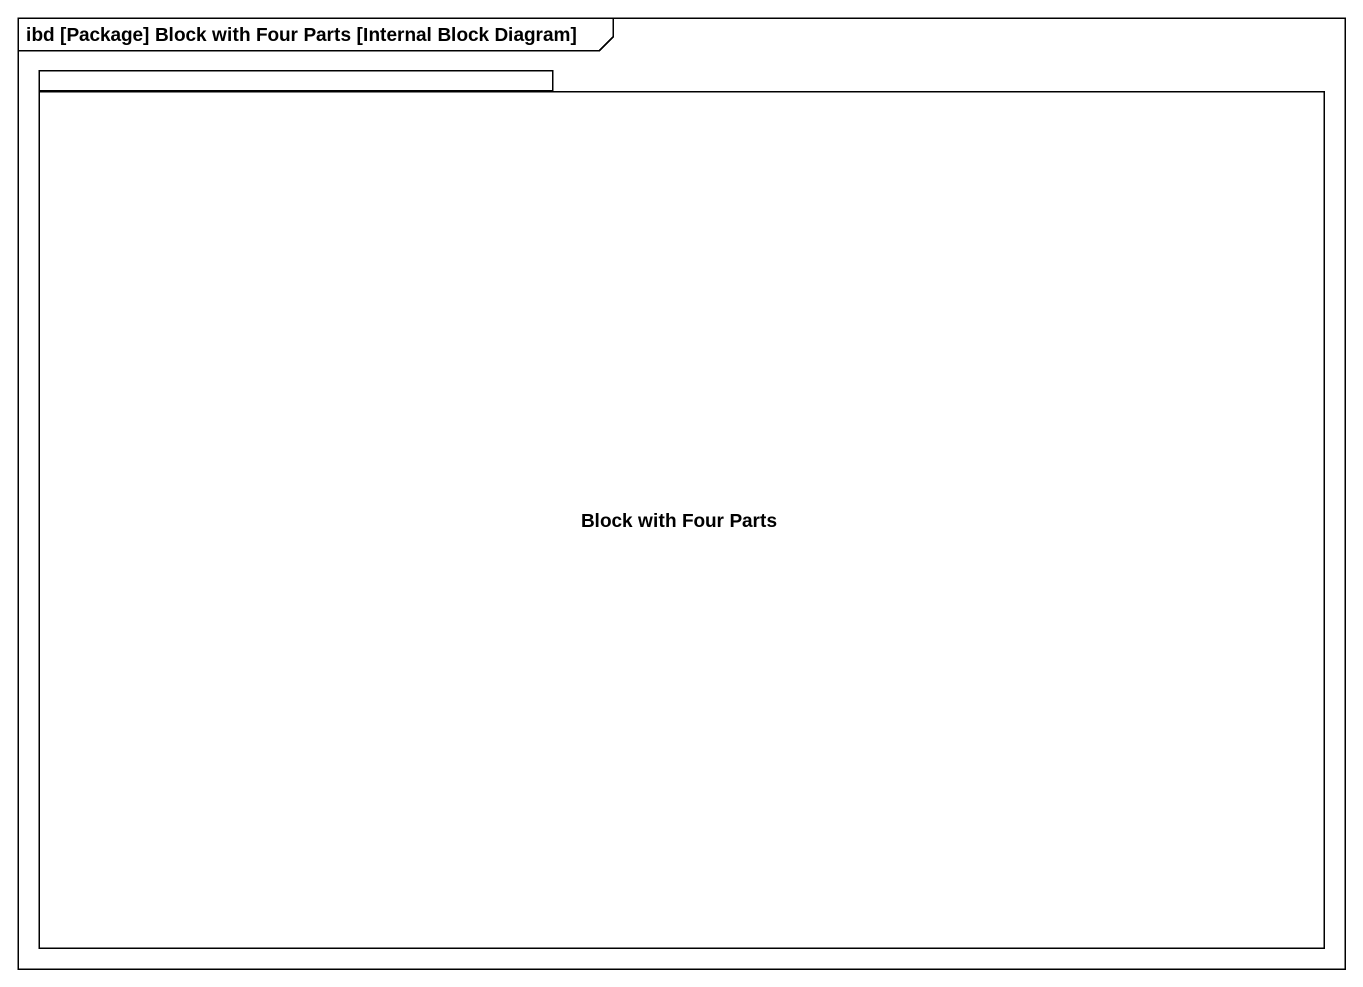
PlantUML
@startuml
mainframe ibd [Package] Block with Four Parts [Internal Block Diagram]
package "Block with Four Parts" as Block_with_Four_Parts {
}
@enduml
